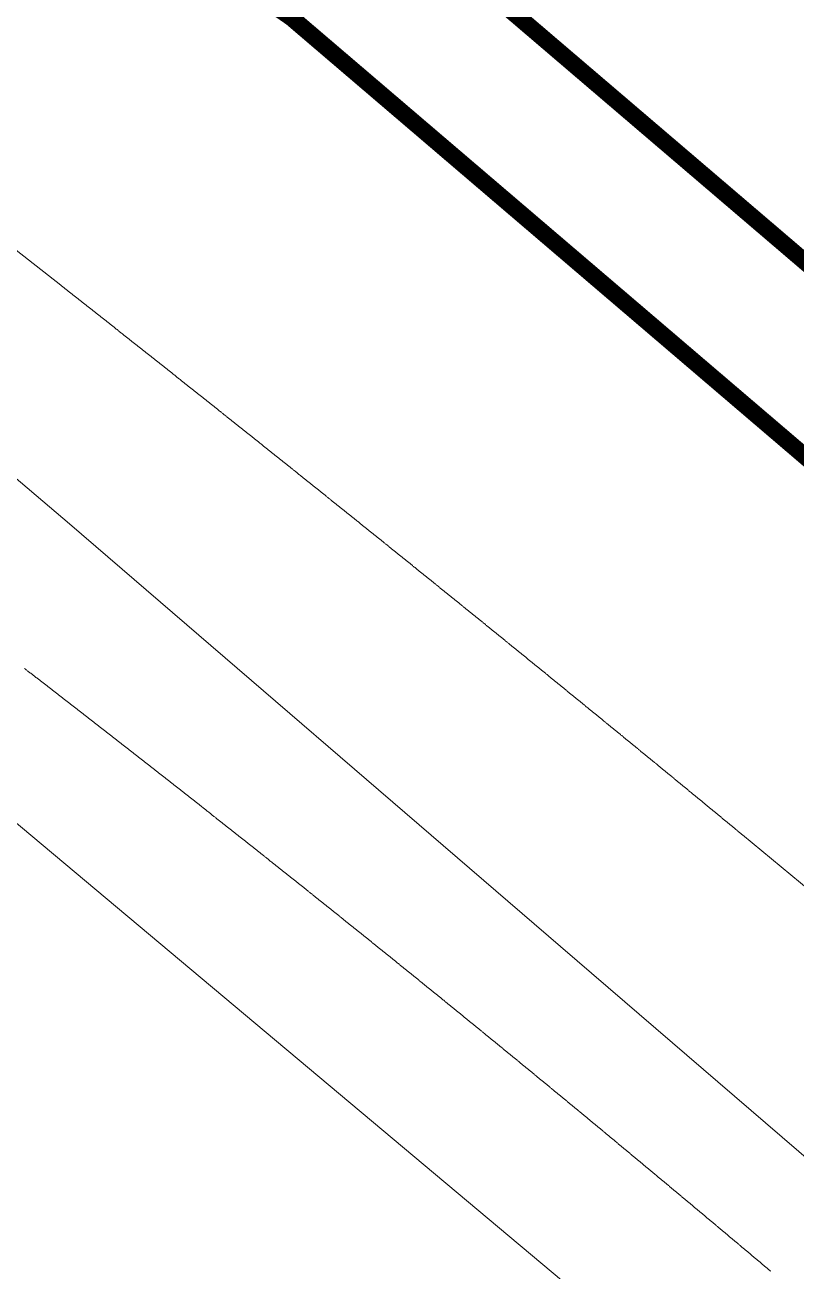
# Model space of a CAD drawing. Extents: x 174934 to 192674, y 648863 to 672607.
# Drawn here: x 180922.1 to 181013.3, y 660320.1 to 660467.4 of the extents above; entities that cross this region are included whole.
import ezdxf

# ---------------------------------------------------------------- set-up
doc = ezdxf.new("R2010")
doc.units = 0
doc.linetypes.add('Under', pattern=[19.5, 7, -1.5, 7, -1.5, 1, -1.5])
doc.layers.add('pbitul', color=14, linetype='Continuous', lineweight=0)
doc.layers.add('pmisunder', color=202, linetype='Under', lineweight=0)

msp = doc.modelspace()

# ---------------------------------------------------------------- linework, layer by layer
at = {"layer": 'pbitul', "flags": 128}
for points in [[(180787.49, 660485.12), (181008.26, 660299.94), (181041.67, 660269.98), (181095.26, 660220.66), (181140.69, 660183.13)], [(180846.03, 660477.94), (180891.55, 660438.88), (180927.39, 660408.44), (180985.45, 660358.47), (181043.5, 660308.5), (181159.04, 660213.99)], [(181016.1, 660364.09), (181006.97, 660371.65), (181006.9, 660371.71), (181006.82, 660371.78), (181006.74, 660371.84), (181006.66, 660371.9), (181006.59, 660371.97), (181006.51, 660372.03), (181006.43, 660372.09), (181006.36, 660372.16), (181006.28, 660372.22), (181006.2, 660372.28), (181006.12, 660372.35), (181006.05, 660372.41), (181005.97, 660372.48), (181005.89, 660372.54), (181005.82, 660372.6), (181005.74, 660372.67), (181005.66, 660372.73), (181005.58, 660372.79), (181005.51, 660372.86), (181005.43, 660372.92), (181005.35, 660372.98), (181005.28, 660373.05), (181005.2, 660373.11), (181005.12, 660373.18), (181005.04, 660373.24), (181004.97, 660373.3), (181004.89, 660373.37), (181004.81, 660373.43), (181004.74, 660373.49), (181004.66, 660373.56), (181004.58, 660373.62), (181004.5, 660373.68), (181004.43, 660373.75), (181004.35, 660373.81), (181004.27, 660373.88), (181004.2, 660373.94), (181004.12, 660374), (181004.04, 660374.07), (181003.96, 660374.13), (181003.89, 660374.19), (181003.81, 660374.26), (181003.73, 660374.32), (181003.66, 660374.38), (181003.58, 660374.45), (181003.5, 660374.51), (181003.42, 660374.57), (181003.35, 660374.64), (181003.27, 660374.7), (181003.19, 660374.77), (181003.11, 660374.83), (181003.04, 660374.89), (181002.96, 660374.96), (181002.88, 660375.02), (181002.81, 660375.08), (181002.73, 660375.15), (181002.65, 660375.21), (181002.57, 660375.27), (181002.5, 660375.34), (181002.42, 660375.4), (181002.34, 660375.46), (181002.27, 660375.53), (181002.19, 660375.59), (181002.11, 660375.66), (181002.03, 660375.72), (181001.96, 660375.78), (181001.88, 660375.85), (181001.8, 660375.91), (181001.73, 660375.97), (181001.65, 660376.04), (181001.57, 660376.1), (181001.49, 660376.16), (181001.42, 660376.23), (181001.34, 660376.29), (181001.26, 660376.35), (181001.18, 660376.42), (181001.11, 660376.48), (181001.03, 660376.54), (181000.95, 660376.61), (181000.88, 660376.67), (181000.8, 660376.74), (181000.72, 660376.8), (181000.64, 660376.86), (181000.57, 660376.93), (181000.49, 660376.99), (181000.41, 660377.05), (181000.34, 660377.12), (181000.26, 660377.18), (181000.18, 660377.24), (181000.1, 660377.31), (181000.03, 660377.37), (180999.95, 660377.43), (180999.87, 660377.5), (180999.79, 660377.56), (180999.72, 660377.62), (180999.64, 660377.69), (180999.56, 660377.75), (180999.49, 660377.82), (180999.41, 660377.88), (180999.33, 660377.94), (180999.25, 660378.01), (180999.18, 660378.07), (180999.1, 660378.13), (180999.02, 660378.2), (180998.94, 660378.26), (180998.87, 660378.32), (180998.79, 660378.39), (180998.71, 660378.45), (180998.64, 660378.51), (180998.56, 660378.58), (180998.48, 660378.64), (180998.4, 660378.7), (180998.33, 660378.77), (180998.25, 660378.83), (180998.17, 660378.89), (180998.09, 660378.96), (180998.02, 660379.02), (180997.94, 660379.08), (180997.86, 660379.15), (180997.79, 660379.21), (180997.71, 660379.28), (180997.63, 660379.34), (180997.55, 660379.4), (180997.48, 660379.47), (180997.4, 660379.53), (180997.32, 660379.59), (180997.24, 660379.66), (180997.17, 660379.72), (180997.09, 660379.78), (180997.01, 660379.85), (180996.94, 660379.91), (180996.86, 660379.97), (180996.78, 660380.04), (180996.7, 660380.1), (180996.63, 660380.16), (180996.55, 660380.23), (180996.47, 660380.29), (180996.39, 660380.35), (180996.32, 660380.42), (180996.24, 660380.48), (180996.16, 660380.54), (180996.08, 660380.61), (180996.01, 660380.67), (180995.93, 660380.73), (180995.85, 660380.8), (180995.78, 660380.86), (180995.7, 660380.92), (180995.62, 660380.99), (180995.54, 660381.05), (180995.47, 660381.11), (180995.39, 660381.18), (180995.31, 660381.24), (180995.23, 660381.3), (180995.16, 660381.37), (180995.08, 660381.43), (180995, 660381.49), (180994.92, 660381.56), (180994.85, 660381.62), (180994.77, 660381.69), (180994.69, 660381.75), (180994.62, 660381.81), (180994.54, 660381.88), (180994.46, 660381.94), (180994.38, 660382), (180994.31, 660382.07), (180994.23, 660382.13), (180994.15, 660382.19), (180994.07, 660382.26), (180994, 660382.32), (180993.92, 660382.38), (180993.84, 660382.45), (180993.76, 660382.51), (180993.69, 660382.57), (180993.61, 660382.64), (180993.53, 660382.7), (180993.46, 660382.76), (180993.38, 660382.83), (180993.3, 660382.89), (180993.22, 660382.95), (180993.15, 660383.02), (180993.07, 660383.08), (180992.99, 660383.14), (180992.91, 660383.21), (180992.84, 660383.27), (180992.76, 660383.33), (180992.68, 660383.4), (180992.6, 660383.46), (180992.53, 660383.52), (180992.45, 660383.59), (180992.37, 660383.65), (180992.29, 660383.71), (180992.22, 660383.78), (180992.14, 660383.84), (180992.06, 660383.9), (180991.98, 660383.97), (180991.91, 660384.03), (180991.83, 660384.09), (180991.75, 660384.16), (180991.68, 660384.22), (180991.6, 660384.28), (180991.52, 660384.35), (180991.44, 660384.41), (180991.37, 660384.47), (180991.29, 660384.54), (180991.21, 660384.6), (180991.13, 660384.66), (180991.06, 660384.73), (180990.98, 660384.79), (180990.9, 660384.85), (180990.82, 660384.92), (180990.75, 660384.98), (180990.67, 660385.04), (180990.59, 660385.11), (180990.51, 660385.17), (180990.44, 660385.23), (180990.36, 660385.3), (180990.28, 660385.36), (180990.2, 660385.42), (180990.13, 660385.49), (180990.05, 660385.55), (180989.97, 660385.61), (180989.89, 660385.68), (180989.82, 660385.74), (180989.74, 660385.8), (180989.66, 660385.87), (180989.59, 660385.93), (180989.51, 660385.99), (180989.43, 660386.05), (180989.35, 660386.12), (180989.28, 660386.18), (180989.2, 660386.24), (180989.12, 660386.31), (180989.04, 660386.37), (180988.97, 660386.43), (180988.89, 660386.5), (180988.81, 660386.56), (180988.73, 660386.62), (180988.66, 660386.69), (180988.58, 660386.75), (180988.5, 660386.81), (180988.42, 660386.88), (180988.35, 660386.94), (180988.27, 660387), (180988.19, 660387.07), (180988.11, 660387.13), (180988.04, 660387.19), (180987.96, 660387.26), (180987.88, 660387.32), (180987.8, 660387.38), (180987.73, 660387.45), (180987.65, 660387.51), (180987.57, 660387.57), (180987.49, 660387.64), (180987.42, 660387.7), (180987.34, 660387.76), (180987.26, 660387.83), (180987.18, 660387.89), (180987.11, 660387.95), (180987.03, 660388.02), (180986.95, 660388.08), (180986.87, 660388.14), (180986.8, 660388.21), (180986.72, 660388.27), (180986.64, 660388.33), (180986.56, 660388.39), (180986.49, 660388.46), (180986.41, 660388.52), (180986.33, 660388.58), (180986.25, 660388.65), (180986.18, 660388.71), (180986.1, 660388.77), (180986.02, 660388.84), (180985.94, 660388.9), (180985.87, 660388.96), (180985.79, 660389.03), (180985.71, 660389.09), (180985.63, 660389.15), (180985.56, 660389.22), (180985.48, 660389.28), (180985.4, 660389.34), (180985.32, 660389.41), (180985.25, 660389.47), (180985.17, 660389.53), (180985.09, 660389.6), (180985.01, 660389.66), (180984.94, 660389.72), (180984.86, 660389.78), (180984.78, 660389.85), (180984.7, 660389.91), (180984.63, 660389.97), (180984.55, 660390.04), (180984.47, 660390.1), (180984.39, 660390.16), (180984.32, 660390.23), (180984.24, 660390.29), (180984.16, 660390.35), (180984.08, 660390.42), (180984.01, 660390.48), (180983.93, 660390.54), (180983.85, 660390.61), (180983.77, 660390.67), (180983.7, 660390.73), (180983.62, 660390.8), (180983.54, 660390.86), (180983.46, 660390.92), (180983.39, 660390.98), (180983.31, 660391.05), (180983.23, 660391.11), (180983.15, 660391.17), (180983.08, 660391.24), (180983, 660391.3), (180982.92, 660391.36), (180982.84, 660391.43), (180982.77, 660391.49), (180982.69, 660391.55), (180982.61, 660391.62), (180982.53, 660391.68), (180982.46, 660391.74), (180982.38, 660391.81), (180982.3, 660391.87), (180982.22, 660391.93), (180982.14, 660391.99), (180982.07, 660392.06), (180981.99, 660392.12), (180981.91, 660392.18), (180981.83, 660392.25), (180981.76, 660392.31), (180981.68, 660392.37), (180981.6, 660392.44), (180981.52, 660392.5), (180981.45, 660392.56), (180981.37, 660392.63), (180981.29, 660392.69), (180981.21, 660392.75), (180981.14, 660392.82), (180981.06, 660392.88), (180980.98, 660392.94), (180980.9, 660393), (180980.83, 660393.07), (180980.75, 660393.13), (180980.67, 660393.19), (180980.59, 660393.26), (180980.52, 660393.32), (180980.44, 660393.38), (180980.36, 660393.45), (180980.28, 660393.51), (180980.21, 660393.57), (180980.13, 660393.64), (180980.05, 660393.7), (180979.97, 660393.76), (180979.89, 660393.82), (180979.82, 660393.89), (180979.74, 660393.95), (180979.66, 660394.01), (180979.58, 660394.08), (180979.51, 660394.14), (180979.43, 660394.2), (180979.35, 660394.27), (180979.27, 660394.33), (180979.2, 660394.39), (180979.12, 660394.45), (180979.04, 660394.52), (180978.96, 660394.58), (180978.89, 660394.64), (180978.81, 660394.71), (180978.73, 660394.77), (180978.65, 660394.83), (180978.58, 660394.9), (180978.5, 660394.96), (180978.42, 660395.02), (180978.34, 660395.09), (180978.26, 660395.15), (180978.19, 660395.21), (180978.11, 660395.27), (180978.03, 660395.34), (180977.95, 660395.4), (180977.88, 660395.46), (180977.8, 660395.53), (180977.72, 660395.59), (180977.64, 660395.65), (180977.57, 660395.72), (180977.49, 660395.78), (180977.41, 660395.84), (180977.33, 660395.9), (180977.26, 660395.97), (180977.18, 660396.03), (180977.1, 660396.09), (180977.02, 660396.16), (180976.94, 660396.22), (180976.87, 660396.28), (180976.79, 660396.35), (180976.71, 660396.41), (180976.63, 660396.47), (180976.56, 660396.53), (180976.48, 660396.6), (180976.4, 660396.66), (180976.32, 660396.72), (180976.25, 660396.79), (180976.17, 660396.85), (180976.09, 660396.91), (180976.01, 660396.98), (180975.93, 660397.04), (180975.86, 660397.1), (180975.78, 660397.16), (180975.7, 660397.23), (180975.62, 660397.29), (180975.55, 660397.35), (180975.47, 660397.42), (180975.39, 660397.48), (180975.31, 660397.54), (180975.24, 660397.6), (180975.16, 660397.67), (180975.08, 660397.73), (180975, 660397.79), (180974.92, 660397.86), (180974.85, 660397.92), (180974.77, 660397.98), (180974.69, 660398.05), (180974.61, 660398.11), (180974.54, 660398.17), (180974.46, 660398.23), (180974.38, 660398.3), (180974.3, 660398.36), (180974.23, 660398.42), (180974.15, 660398.49), (180974.07, 660398.55), (180973.99, 660398.61), (180973.91, 660398.67), (180973.84, 660398.74), (180973.76, 660398.8), (180973.68, 660398.86), (180973.6, 660398.93), (180973.53, 660398.99), (180973.45, 660399.05), (180973.37, 660399.12), (180973.29, 660399.18), (180973.21, 660399.24), (180973.14, 660399.3), (180973.06, 660399.37), (180972.98, 660399.43), (180972.9, 660399.49), (180972.83, 660399.56), (180972.75, 660399.62), (180972.67, 660399.68), (180972.59, 660399.74), (180972.52, 660399.81), (180972.44, 660399.87), (180972.36, 660399.93), (180972.28, 660400), (180972.2, 660400.06), (180972.13, 660400.12), (180972.05, 660400.18), (180971.97, 660400.25), (180971.89, 660400.31), (180971.82, 660400.37), (180971.74, 660400.44), (180971.66, 660400.5), (180971.58, 660400.56), (180971.5, 660400.62), (180971.43, 660400.69), (180971.35, 660400.75), (180971.27, 660400.81), (180971.19, 660400.88), (180971.12, 660400.94), (180971.04, 660401), (180970.96, 660401.06), (180970.88, 660401.13), (180970.8, 660401.19), (180970.73, 660401.25), (180970.65, 660401.32), (180970.57, 660401.38), (180970.49, 660401.44), (180970.42, 660401.5), (180970.34, 660401.57), (180970.26, 660401.63), (180970.18, 660401.69), (180970.1, 660401.76), (180970.03, 660401.82), (180969.95, 660401.88), (180969.87, 660401.94), (180969.79, 660402.01), (180969.72, 660402.07), (180969.64, 660402.13), (180969.56, 660402.2), (180969.48, 660402.26), (180969.4, 660402.32), (180969.33, 660402.38), (180969.25, 660402.45), (180969.17, 660402.51), (180969.09, 660402.57), (180969.02, 660402.64), (180968.94, 660402.7), (180968.86, 660402.76), (180968.78, 660402.82), (180968.7, 660402.89), (180968.63, 660402.95), (180968.55, 660403.01), (180968.47, 660403.08), (180968.39, 660403.14), (180968.32, 660403.2), (180968.24, 660403.26), (180968.16, 660403.33), (180968.08, 660403.39), (180968, 660403.45), (180967.93, 660403.52), (180967.85, 660403.58), (180967.77, 660403.64), (180967.69, 660403.7), (180967.61, 660403.77), (180967.54, 660403.83), (180967.46, 660403.89), (180967.38, 660403.95), (180967.3, 660404.02), (180967.23, 660404.08), (180967.15, 660404.14), (180967.07, 660404.21), (180966.99, 660404.27), (180966.91, 660404.33), (180966.84, 660404.39), (180966.76, 660404.46), (180966.68, 660404.52), (180966.6, 660404.58), (180966.52, 660404.65), (180966.45, 660404.71), (180966.37, 660404.77), (180966.29, 660404.83), (180966.21, 660404.9), (180966.14, 660404.96), (180966.06, 660405.02), (180965.98, 660405.08), (180965.9, 660405.15), (180965.82, 660405.21), (180965.75, 660405.27), (180965.67, 660405.34), (180965.59, 660405.4), (180965.51, 660405.46), (180965.43, 660405.52), (180965.36, 660405.59), (180965.28, 660405.65), (180965.2, 660405.71), (180965.12, 660405.77), (180965.05, 660405.84), (180964.97, 660405.9), (180964.89, 660405.96), (180964.81, 660406.03), (180964.73, 660406.09), (180964.66, 660406.15), (180964.58, 660406.21), (180964.5, 660406.28), (180964.42, 660406.34), (180964.34, 660406.4), (180964.27, 660406.46), (180964.19, 660406.53), (180964.11, 660406.59), (180964.03, 660406.65), (180963.96, 660406.72), (180963.88, 660406.78), (180963.8, 660406.84), (180963.72, 660406.9), (180963.64, 660406.97), (180963.57, 660407.03), (180963.49, 660407.09), (180963.41, 660407.15), (180963.33, 660407.22), (180963.25, 660407.28), (180963.18, 660407.34), (180963.1, 660407.41), (180963.02, 660407.47), (180962.94, 660407.53), (180962.86, 660407.59), (180962.79, 660407.66), (180962.71, 660407.72), (180962.63, 660407.78), (180962.55, 660407.84), (180962.47, 660407.91), (180962.4, 660407.97), (180962.32, 660408.03), (180962.24, 660408.09), (180962.16, 660408.16), (180962.09, 660408.22), (180962.01, 660408.28), (180961.93, 660408.35), (180961.85, 660408.41), (180961.77, 660408.47), (180961.7, 660408.53), (180961.62, 660408.6), (180961.54, 660408.66), (180961.46, 660408.72), (180961.38, 660408.78), (180961.31, 660408.85), (180961.23, 660408.91), (180961.15, 660408.97), (180961.07, 660409.03), (180960.99, 660409.1), (180960.92, 660409.16), (180960.84, 660409.22), (180960.76, 660409.28), (180960.68, 660409.35), (180960.6, 660409.41), (180960.53, 660409.47), (180960.45, 660409.54), (180960.37, 660409.6), (180960.29, 660409.66), (180960.21, 660409.72), (180960.14, 660409.79), (180960.06, 660409.85), (180959.98, 660409.91), (180959.9, 660409.97), (180959.82, 660410.04), (180959.75, 660410.1), (180959.67, 660410.16), (180959.59, 660410.22), (180959.51, 660410.29), (180959.43, 660410.35), (180959.36, 660410.41), (180959.28, 660410.47), (180959.2, 660410.54), (180959.12, 660410.6), (180959.04, 660410.66), (180958.97, 660410.73), (180958.89, 660410.79), (180958.81, 660410.85), (180958.73, 660410.91), (180958.65, 660410.98), (180958.58, 660411.04), (180958.5, 660411.1), (180958.42, 660411.16), (180958.34, 660411.23), (180958.26, 660411.29), (180958.19, 660411.35), (180958.11, 660411.41), (180958.03, 660411.48), (180957.95, 660411.54), (180957.87, 660411.6), (180957.8, 660411.66), (180957.72, 660411.73), (180957.64, 660411.79), (180957.56, 660411.85), (180957.48, 660411.91), (180957.41, 660411.98), (180957.33, 660412.04), (180957.25, 660412.1), (180957.17, 660412.16), (180957.09, 660412.23), (180957.02, 660412.29), (180956.94, 660412.35), (180956.86, 660412.41), (180956.78, 660412.48), (180956.7, 660412.54), (180956.63, 660412.6), (180956.55, 660412.66), (180956.47, 660412.73), (180956.39, 660412.79), (180956.31, 660412.85), (180956.24, 660412.91), (180956.16, 660412.98), (180956.08, 660413.04), (180956, 660413.1), (180955.92, 660413.17), (180955.85, 660413.23), (180955.77, 660413.29), (180955.69, 660413.35), (180955.61, 660413.42), (180955.53, 660413.48), (180955.46, 660413.54), (180955.38, 660413.6), (180955.3, 660413.67), (180955.22, 660413.73), (180955.14, 660413.79), (180955.07, 660413.85), (180954.99, 660413.92), (180954.91, 660413.98), (180954.83, 660414.04), (180954.75, 660414.1), (180954.68, 660414.17), (180954.6, 660414.23), (180954.52, 660414.29), (180954.44, 660414.35), (180954.36, 660414.42), (180954.29, 660414.48), (180954.21, 660414.54), (180954.13, 660414.6), (180954.05, 660414.67), (180953.97, 660414.73), (180953.89, 660414.79), (180953.82, 660414.85), (180953.74, 660414.92), (180953.66, 660414.98), (180953.58, 660415.04), (180953.5, 660415.1), (180953.43, 660415.17), (180953.35, 660415.23), (180953.27, 660415.29), (180953.19, 660415.35), (180953.11, 660415.41), (180953.04, 660415.48), (180952.96, 660415.54), (180952.88, 660415.6), (180952.8, 660415.66), (180952.72, 660415.73), (180952.65, 660415.79), (180952.57, 660415.85), (180952.49, 660415.91), (180952.41, 660415.98), (180952.33, 660416.04), (180952.26, 660416.1), (180952.18, 660416.16), (180952.1, 660416.23), (180952.02, 660416.29), (180951.94, 660416.35), (180951.86, 660416.41), (180951.79, 660416.48), (180951.71, 660416.54), (180951.63, 660416.6), (180951.55, 660416.66), (180951.47, 660416.73), (180951.4, 660416.79), (180951.32, 660416.85), (180951.24, 660416.91), (180951.16, 660416.98), (180951.08, 660417.04), (180951.01, 660417.1), (180950.93, 660417.16), (180950.85, 660417.23), (180950.77, 660417.29), (180950.69, 660417.35), (180950.61, 660417.41), (180950.54, 660417.48), (180950.46, 660417.54), (180950.38, 660417.6), (180950.3, 660417.66), (180950.22, 660417.73), (180950.15, 660417.79), (180950.07, 660417.85), (180949.99, 660417.91), (180949.91, 660417.97), (180949.83, 660418.04), (180949.76, 660418.1), (180949.68, 660418.16), (180949.6, 660418.22), (180949.52, 660418.29), (180949.44, 660418.35), (180949.36, 660418.41), (180949.29, 660418.47), (180949.21, 660418.54), (180949.13, 660418.6), (180949.05, 660418.66), (180948.97, 660418.72), (180948.9, 660418.79), (180948.82, 660418.85), (180948.74, 660418.91), (180948.66, 660418.97), (180948.58, 660419.04), (180948.5, 660419.1), (180948.43, 660419.16), (180948.35, 660419.22), (180948.27, 660419.28), (180948.19, 660419.35), (180948.11, 660419.41), (180948.04, 660419.47), (180947.96, 660419.53), (180947.88, 660419.6), (180947.8, 660419.66), (180947.72, 660419.72), (180947.64, 660419.78), (180947.57, 660419.85), (180947.49, 660419.91), (180947.41, 660419.97), (180947.33, 660420.03), (180947.25, 660420.1), (180947.18, 660420.16), (180947.1, 660420.22), (180947.02, 660420.28), (180946.94, 660420.34), (180946.86, 660420.41), (180946.78, 660420.47), (180946.71, 660420.53), (180946.63, 660420.59), (180946.55, 660420.66), (180946.47, 660420.72), (180946.39, 660420.78), (180946.32, 660420.84), (180946.24, 660420.91), (180946.16, 660420.97), (180946.08, 660421.03), (180946, 660421.09), (180945.92, 660421.15), (180945.85, 660421.22), (180945.77, 660421.28), (180945.69, 660421.34), (180945.61, 660421.4), (180945.53, 660421.47), (180945.45, 660421.53), (180945.38, 660421.59), (180945.3, 660421.65), (180945.22, 660421.72), (180945.14, 660421.78), (180945.06, 660421.84), (180944.99, 660421.9), (180944.91, 660421.96), (180944.83, 660422.03), (180944.75, 660422.09), (180944.67, 660422.15), (180944.59, 660422.21), (180944.52, 660422.28), (180944.44, 660422.34), (180944.36, 660422.4), (180944.28, 660422.46), (180944.2, 660422.52), (180944.12, 660422.59), (180944.05, 660422.65), (180943.97, 660422.71), (180943.89, 660422.77), (180943.81, 660422.84), (180943.73, 660422.9), (180943.66, 660422.96), (180943.58, 660423.02), (180943.5, 660423.09), (180943.42, 660423.15), (180943.34, 660423.21), (180943.26, 660423.27), (180943.19, 660423.33), (180943.11, 660423.4), (180943.03, 660423.46), (180942.95, 660423.52), (180942.87, 660423.58), (180942.79, 660423.65), (180942.72, 660423.71), (180942.64, 660423.77), (180942.56, 660423.83), (180942.48, 660423.89), (180942.4, 660423.96), (180942.32, 660424.02), (180942.25, 660424.08), (180942.17, 660424.14), (180942.09, 660424.21), (180942.01, 660424.27), (180941.93, 660424.33), (180941.85, 660424.39), (180941.78, 660424.45), (180941.7, 660424.52), (180941.62, 660424.58), (180941.54, 660424.64), (180941.46, 660424.7), (180941.39, 660424.77), (180941.31, 660424.83), (180941.23, 660424.89), (180941.15, 660424.95), (180941.07, 660425.01), (180940.99, 660425.08), (180940.92, 660425.14), (180940.84, 660425.2), (180940.76, 660425.26), (180940.68, 660425.33), (180940.6, 660425.39), (180940.52, 660425.45), (180940.45, 660425.51), (180940.37, 660425.57), (180940.29, 660425.64), (180940.21, 660425.7), (180940.13, 660425.76), (180940.05, 660425.82), (180939.98, 660425.88), (180939.9, 660425.95), (180939.82, 660426.01), (180939.74, 660426.07), (180939.66, 660426.13), (180939.58, 660426.2), (180939.51, 660426.26), (180939.43, 660426.32), (180939.35, 660426.38), (180939.27, 660426.44), (180939.19, 660426.51), (180939.11, 660426.57), (180939.04, 660426.63), (180938.96, 660426.69), (180938.88, 660426.76), (180938.8, 660426.82), (180938.72, 660426.88), (180938.64, 660426.94), (180938.57, 660427), (180938.49, 660427.07), (180938.41, 660427.13), (180938.33, 660427.19), (180938.25, 660427.25), (180938.17, 660427.31), (180938.1, 660427.38), (180938.02, 660427.44), (180937.94, 660427.5), (180937.86, 660427.56), (180937.78, 660427.63), (180937.7, 660427.69), (180937.63, 660427.75), (180937.55, 660427.81), (180937.47, 660427.87), (180937.39, 660427.94), (180937.31, 660428), (180937.23, 660428.06), (180937.16, 660428.12), (180937.08, 660428.18), (180937, 660428.25), (180936.92, 660428.31), (180936.84, 660428.37), (180936.76, 660428.43), (180936.68, 660428.49), (180936.61, 660428.56), (180936.53, 660428.62), (180936.45, 660428.68), (180936.37, 660428.74), (180936.29, 660428.81), (180936.21, 660428.87), (180936.14, 660428.93), (180936.06, 660428.99), (180935.98, 660429.05), (180935.9, 660429.12), (180935.82, 660429.18), (180935.74, 660429.24), (180935.67, 660429.3), (180935.59, 660429.36), (180935.51, 660429.43), (180935.43, 660429.49), (180935.35, 660429.55), (180935.27, 660429.61), (180935.2, 660429.67), (180935.12, 660429.74), (180935.04, 660429.8), (180934.96, 660429.86), (180934.88, 660429.92), (180934.8, 660429.98), (180934.73, 660430.05), (180934.65, 660430.11), (180934.57, 660430.17), (180934.49, 660430.23), (180934.41, 660430.3), (180934.33, 660430.36), (180934.25, 660430.42), (180934.18, 660430.48), (180934.1, 660430.54), (180934.02, 660430.61), (180933.94, 660430.67), (180933.86, 660430.73), (180933.78, 660430.79), (180933.71, 660430.85), (180933.63, 660430.92), (180933.55, 660430.98), (180933.47, 660431.04), (180933.39, 660431.1), (180933.31, 660431.16), (180933.23, 660431.23), (180933.16, 660431.29), (180933.08, 660431.35), (180933, 660431.41), (180932.92, 660431.47), (180932.84, 660431.54), (180932.76, 660431.6), (180932.69, 660431.66), (180932.61, 660431.72), (180932.53, 660431.78), (180932.45, 660431.85), (180932.37, 660431.91), (180932.29, 660431.97), (180932.22, 660432.03), (180932.14, 660432.09), (180932.06, 660432.16), (180931.98, 660432.22), (180931.9, 660432.28), (180931.82, 660432.34), (180931.74, 660432.4), (180931.67, 660432.47), (180931.59, 660432.53), (180931.51, 660432.59), (180931.43, 660432.65), (180931.35, 660432.71), (180931.27, 660432.78), (180931.2, 660432.84), (180931.12, 660432.9), (180931.04, 660432.96), (180930.96, 660433.02), (180930.88, 660433.09), (180930.8, 660433.15), (180930.72, 660433.21), (180930.65, 660433.27), (180930.57, 660433.33), (180930.49, 660433.4), (180930.41, 660433.46), (180930.33, 660433.52), (180930.25, 660433.58), (180930.17, 660433.64), (180930.1, 660433.71), (180930.02, 660433.77), (180929.94, 660433.83), (180929.86, 660433.89), (180929.78, 660433.95), (180929.7, 660434.02), (180929.63, 660434.08), (180929.55, 660434.14), (180929.47, 660434.2), (180929.39, 660434.26), (180929.31, 660434.32), (180929.23, 660434.39), (180929.15, 660434.45), (180929.08, 660434.51), (180929, 660434.57), (180928.92, 660434.63), (180928.84, 660434.7), (180928.76, 660434.76), (180928.68, 660434.82), (180928.6, 660434.88), (180928.53, 660434.94), (180928.45, 660435.01), (180928.37, 660435.07), (180928.29, 660435.13), (180928.21, 660435.19), (180928.13, 660435.25), (180928.05, 660435.32), (180927.98, 660435.38), (180927.9, 660435.44), (180927.82, 660435.5), (180927.74, 660435.56), (180927.66, 660435.63), (180927.58, 660435.69), (180927.51, 660435.75), (180927.43, 660435.81), (180927.35, 660435.87), (180927.27, 660435.93), (180927.19, 660436), (180927.11, 660436.06), (180927.03, 660436.12), (180926.96, 660436.18), (180926.88, 660436.24), (180926.8, 660436.31), (180926.72, 660436.37), (180926.64, 660436.43), (180926.56, 660436.49), (180926.48, 660436.55), (180926.41, 660436.62), (180926.37, 660436.65), (180915.77, 660444.96)], [(181010.31, 660320.04), (181010.23, 660320.1), (181010.15, 660320.17), (181010.08, 660320.23), (181010, 660320.3), (181009.93, 660320.36), (181009.85, 660320.43), (181009.77, 660320.49), (181009.7, 660320.56), (181009.62, 660320.62), (181009.54, 660320.68), (181009.47, 660320.75), (181009.39, 660320.81), (181009.31, 660320.88), (181009.24, 660320.94), (181009.16, 660321.01), (181009.08, 660321.07), (181009.01, 660321.14), (181008.93, 660321.2), (181008.85, 660321.26), (181008.78, 660321.33), (181008.7, 660321.39), (181008.62, 660321.46), (181008.55, 660321.52), (181008.47, 660321.59), (181008.4, 660321.65), (181008.32, 660321.71), (181008.24, 660321.78), (181008.17, 660321.84), (181008.09, 660321.91), (181008.01, 660321.97), (181007.94, 660322.04), (181007.86, 660322.1), (181007.78, 660322.17), (181007.71, 660322.23), (181007.63, 660322.29), (181007.55, 660322.36), (181007.48, 660322.42), (181007.4, 660322.49), (181007.32, 660322.55), (181007.25, 660322.62), (181007.17, 660322.68), (181007.09, 660322.74), (181007.02, 660322.81), (181006.94, 660322.87), (181006.86, 660322.94), (181006.79, 660323), (181006.71, 660323.07), (181006.63, 660323.13), (181006.56, 660323.19), (181006.48, 660323.26), (181006.4, 660323.32), (181006.33, 660323.39), (181006.25, 660323.45), (181006.18, 660323.52), (181006.1, 660323.58), (181006.02, 660323.64), (181005.95, 660323.71), (181005.87, 660323.77), (181005.79, 660323.84), (181005.72, 660323.9), (181005.64, 660323.97), (181005.56, 660324.03), (181005.49, 660324.09), (181005.41, 660324.16), (181005.33, 660324.22), (181005.26, 660324.29), (181005.18, 660324.35), (181005.1, 660324.42), (181005.03, 660324.48), (181004.95, 660324.54), (181004.87, 660324.61), (181004.8, 660324.67), (181004.72, 660324.74), (181004.64, 660324.8), (181004.57, 660324.87), (181004.49, 660324.93), (181004.41, 660324.99), (181004.34, 660325.06), (181004.26, 660325.12), (181004.18, 660325.19), (181004.11, 660325.25), (181004.03, 660325.32), (181003.95, 660325.38), (181003.88, 660325.44), (181003.8, 660325.51), (181003.72, 660325.57), (181003.65, 660325.64), (181003.57, 660325.7), (181003.49, 660325.77), (181003.42, 660325.83), (181003.34, 660325.89), (181003.26, 660325.96), (181003.19, 660326.02), (181003.11, 660326.09), (181003.03, 660326.15), (181002.96, 660326.21), (181002.88, 660326.28), (181002.8, 660326.34), (181002.73, 660326.41), (181002.65, 660326.47), (181002.57, 660326.54), (181002.5, 660326.6), (181002.42, 660326.66), (181002.34, 660326.73), (181002.27, 660326.79), (181002.19, 660326.86), (181002.11, 660326.92), (181002.04, 660326.99), (181001.96, 660327.05), (181001.88, 660327.11), (181001.81, 660327.18), (181001.73, 660327.24), (181001.65, 660327.31), (181001.58, 660327.37), (181001.5, 660327.43), (181001.42, 660327.5), (181001.35, 660327.56), (181001.27, 660327.63), (181001.19, 660327.69), (181001.12, 660327.76), (181001.04, 660327.82), (181000.96, 660327.88), (181000.89, 660327.95), (181000.81, 660328.01), (181000.73, 660328.08), (181000.66, 660328.14), (181000.58, 660328.2), (181000.5, 660328.27), (181000.43, 660328.33), (181000.35, 660328.4), (181000.27, 660328.46), (181000.2, 660328.52), (181000.12, 660328.59), (181000.04, 660328.65), (180999.97, 660328.72), (180999.89, 660328.78), (180999.81, 660328.85), (180999.74, 660328.91), (180999.66, 660328.97), (180999.58, 660329.04), (180999.51, 660329.1), (180999.43, 660329.17), (180999.35, 660329.23), (180999.27, 660329.29), (180999.2, 660329.36), (180999.12, 660329.42), (180999.04, 660329.49), (180998.97, 660329.55), (180998.89, 660329.61), (180998.81, 660329.68), (180998.74, 660329.74), (180998.66, 660329.81), (180998.58, 660329.87), (180998.51, 660329.94), (180998.43, 660330), (180998.35, 660330.06), (180998.28, 660330.13), (180998.2, 660330.19), (180998.12, 660330.26), (180998.05, 660330.32), (180997.97, 660330.38), (180997.89, 660330.45), (180997.82, 660330.51), (180997.74, 660330.58), (180997.66, 660330.64), (180997.59, 660330.7), (180997.51, 660330.77), (180997.43, 660330.83), (180997.36, 660330.9), (180997.28, 660330.96), (180997.2, 660331.02), (180997.13, 660331.09), (180997.05, 660331.15), (180996.97, 660331.22), (180996.89, 660331.28), (180996.82, 660331.34), (180996.74, 660331.41), (180996.66, 660331.47), (180996.59, 660331.54), (180996.51, 660331.6), (180996.43, 660331.66), (180996.36, 660331.73), (180996.28, 660331.79), (180996.2, 660331.86), (180996.13, 660331.92), (180996.05, 660331.98), (180995.97, 660332.05), (180995.9, 660332.11), (180995.82, 660332.18), (180995.74, 660332.24), (180995.67, 660332.3), (180995.59, 660332.37), (180995.51, 660332.43), (180995.43, 660332.5), (180995.36, 660332.56), (180995.28, 660332.62), (180995.2, 660332.69), (180995.13, 660332.75), (180995.05, 660332.82), (180994.97, 660332.88), (180994.9, 660332.94), (180994.82, 660333.01), (180994.74, 660333.07), (180994.67, 660333.14), (180994.59, 660333.2), (180994.51, 660333.26), (180994.44, 660333.33), (180994.36, 660333.39), (180994.28, 660333.46), (180994.21, 660333.52), (180994.13, 660333.58), (180994.05, 660333.65), (180993.97, 660333.71), (180993.9, 660333.78), (180993.82, 660333.84), (180993.74, 660333.9), (180993.67, 660333.97), (180993.59, 660334.03), (180993.51, 660334.1), (180993.44, 660334.16), (180993.36, 660334.22), (180993.28, 660334.29), (180993.21, 660334.35), (180993.13, 660334.42), (180993.05, 660334.48), (180992.97, 660334.54), (180992.9, 660334.61), (180992.82, 660334.67), (180992.74, 660334.73), (180992.67, 660334.8), (180992.59, 660334.86), (180992.51, 660334.93), (180992.44, 660334.99), (180992.36, 660335.05), (180992.28, 660335.12), (180992.21, 660335.18), (180992.13, 660335.25), (180992.05, 660335.31), (180991.97, 660335.37), (180991.9, 660335.44), (180991.82, 660335.5), (180991.74, 660335.57), (180991.67, 660335.63), (180991.59, 660335.69), (180991.51, 660335.76), (180991.44, 660335.82), (180991.36, 660335.88), (180991.28, 660335.95), (180991.21, 660336.01), (180991.13, 660336.08), (180991.05, 660336.14), (180990.97, 660336.2), (180990.9, 660336.27), (180990.82, 660336.33), (180990.74, 660336.4), (180990.67, 660336.46), (180990.59, 660336.52), (180990.51, 660336.59), (180990.44, 660336.65), (180990.36, 660336.71), (180990.28, 660336.78), (180990.2, 660336.84), (180990.13, 660336.91), (180990.05, 660336.97), (180989.97, 660337.03), (180989.9, 660337.1), (180989.82, 660337.16), (180989.74, 660337.23), (180989.67, 660337.29), (180989.59, 660337.35), (180989.51, 660337.42), (180989.44, 660337.48), (180989.36, 660337.54), (180989.28, 660337.61), (180989.2, 660337.67), (180989.13, 660337.74), (180989.05, 660337.8), (180988.97, 660337.86), (180988.9, 660337.93), (180988.82, 660337.99), (180988.74, 660338.05), (180988.67, 660338.12), (180988.59, 660338.18), (180988.51, 660338.25), (180988.43, 660338.31), (180988.36, 660338.37), (180988.28, 660338.44), (180988.2, 660338.5), (180988.13, 660338.57), (180988.05, 660338.63), (180987.97, 660338.69), (180987.89, 660338.76), (180987.82, 660338.82), (180987.74, 660338.88), (180987.66, 660338.95), (180987.64, 660338.97), (180987.56, 660339.03), (180987.49, 660339.09), (180987.41, 660339.16), (180987.33, 660339.22), (180987.26, 660339.29), (180987.18, 660339.35), (180987.1, 660339.41), (180987.02, 660339.48), (180986.95, 660339.54), (180986.87, 660339.6), (180986.79, 660339.67), (180986.72, 660339.73), (180986.64, 660339.79), (180986.56, 660339.86), (180986.48, 660339.92), (180986.41, 660339.99), (180986.33, 660340.05), (180986.25, 660340.11), (180986.18, 660340.18), (180986.1, 660340.24), (180986.02, 660340.3), (180985.94, 660340.37), (180985.87, 660340.43), (180985.79, 660340.49), (180985.71, 660340.56), (180985.64, 660340.62), (180985.56, 660340.69), (180985.48, 660340.75), (180985.4, 660340.81), (180985.33, 660340.88), (180985.25, 660340.94), (180985.17, 660341), (180985.1, 660341.07), (180985.02, 660341.13), (180984.94, 660341.19), (180984.86, 660341.26), (180984.79, 660341.32), (180984.71, 660341.39), (180984.63, 660341.45), (180984.56, 660341.51), (180984.48, 660341.58), (180984.4, 660341.64), (180984.32, 660341.7), (180984.25, 660341.77), (180984.17, 660341.83), (180984.09, 660341.89), (180984.01, 660341.96), (180983.94, 660342.02), (180983.86, 660342.08), (180983.78, 660342.15), (180983.71, 660342.21), (180983.63, 660342.27), (180983.55, 660342.34), (180983.47, 660342.4), (180983.4, 660342.47), (180983.32, 660342.53), (180983.24, 660342.59), (180983.17, 660342.66), (180983.09, 660342.72), (180983.01, 660342.78), (180982.93, 660342.85), (180982.86, 660342.91), (180982.78, 660342.97), (180982.7, 660343.04), (180982.62, 660343.1), (180982.55, 660343.16), (180982.47, 660343.23), (180982.39, 660343.29), (180982.32, 660343.35), (180982.24, 660343.42), (180982.16, 660343.48), (180982.08, 660343.55), (180982.01, 660343.61), (180981.93, 660343.67), (180981.85, 660343.74), (180981.77, 660343.8), (180981.7, 660343.86), (180981.62, 660343.93), (180981.54, 660343.99), (180981.47, 660344.05), (180981.39, 660344.12), (180981.31, 660344.18), (180981.23, 660344.24), (180981.16, 660344.31), (180981.08, 660344.37), (180981, 660344.43), (180980.92, 660344.5), (180980.85, 660344.56), (180980.77, 660344.62), (180980.69, 660344.69), (180980.62, 660344.75), (180980.54, 660344.81), (180980.46, 660344.88), (180980.38, 660344.94), (180980.31, 660345), (180980.23, 660345.07), (180980.15, 660345.13), (180980.07, 660345.19), (180980, 660345.26), (180979.92, 660345.32), (180979.84, 660345.38), (180979.76, 660345.45), (180979.69, 660345.51), (180979.61, 660345.57), (180979.53, 660345.64), (180979.46, 660345.7), (180979.38, 660345.76), (180979.3, 660345.83), (180979.22, 660345.89), (180979.15, 660345.96), (180979.07, 660346.02), (180978.99, 660346.08), (180978.91, 660346.15), (180978.84, 660346.21), (180978.76, 660346.27), (180978.68, 660346.34), (180978.6, 660346.4), (180978.53, 660346.46), (180978.45, 660346.53), (180978.37, 660346.59), (180978.29, 660346.65), (180978.22, 660346.72), (180978.14, 660346.78), (180978.06, 660346.84), (180977.99, 660346.91), (180977.91, 660346.97), (180977.83, 660347.03), (180977.75, 660347.1), (180977.68, 660347.16), (180977.6, 660347.22), (180977.52, 660347.28), (180977.44, 660347.35), (180977.37, 660347.41), (180977.29, 660347.47), (180977.21, 660347.54), (180977.13, 660347.6), (180977.06, 660347.66), (180976.98, 660347.73), (180976.9, 660347.79), (180976.82, 660347.85), (180976.75, 660347.92), (180976.67, 660347.98), (180976.59, 660348.04), (180976.51, 660348.11), (180976.44, 660348.17), (180976.36, 660348.23), (180976.28, 660348.3), (180976.2, 660348.36), (180976.13, 660348.42), (180976.05, 660348.49), (180975.97, 660348.55), (180975.89, 660348.61), (180975.82, 660348.68), (180975.74, 660348.74), (180975.66, 660348.8), (180975.58, 660348.87), (180975.51, 660348.93), (180975.43, 660348.99), (180975.35, 660349.06), (180975.27, 660349.12), (180975.2, 660349.18), (180975.12, 660349.25), (180975.04, 660349.31), (180974.96, 660349.37), (180974.89, 660349.44), (180974.81, 660349.5), (180974.73, 660349.56), (180974.65, 660349.62), (180974.58, 660349.69), (180974.5, 660349.75), (180974.42, 660349.81), (180974.34, 660349.88), (180974.27, 660349.94), (180974.19, 660350), (180974.11, 660350.07), (180974.03, 660350.13), (180973.96, 660350.19), (180973.88, 660350.26), (180973.8, 660350.32), (180973.72, 660350.38), (180973.65, 660350.45), (180973.57, 660350.51), (180973.49, 660350.57), (180973.41, 660350.64), (180973.34, 660350.7), (180973.26, 660350.76), (180973.18, 660350.82), (180973.1, 660350.89), (180973.03, 660350.95), (180972.95, 660351.01), (180972.87, 660351.08), (180972.79, 660351.14), (180972.72, 660351.2), (180972.64, 660351.27), (180972.56, 660351.33), (180972.48, 660351.39), (180972.41, 660351.46), (180972.33, 660351.52), (180972.25, 660351.58), (180972.17, 660351.64), (180972.09, 660351.71), (180972.02, 660351.77), (180971.94, 660351.83), (180971.86, 660351.9), (180971.78, 660351.96), (180971.71, 660352.02), (180971.63, 660352.09), (180971.55, 660352.15), (180971.47, 660352.21), (180971.4, 660352.28), (180971.32, 660352.34), (180971.24, 660352.4), (180971.16, 660352.46), (180971.09, 660352.53), (180971.01, 660352.59), (180970.93, 660352.65), (180970.85, 660352.72), (180970.78, 660352.78), (180970.7, 660352.84), (180970.62, 660352.91), (180970.54, 660352.97), (180970.46, 660353.03), (180970.39, 660353.09), (180970.31, 660353.16), (180970.23, 660353.22), (180970.15, 660353.28), (180970.08, 660353.35), (180970, 660353.41), (180969.92, 660353.47), (180969.84, 660353.54), (180969.77, 660353.6), (180969.69, 660353.66), (180969.61, 660353.72), (180969.53, 660353.79), (180969.46, 660353.85), (180969.38, 660353.91), (180969.3, 660353.98), (180969.22, 660354.04), (180969.14, 660354.1), (180969.07, 660354.17), (180968.99, 660354.23), (180968.91, 660354.29), (180968.83, 660354.35), (180968.76, 660354.42), (180968.68, 660354.48), (180968.6, 660354.54), (180968.52, 660354.61), (180968.45, 660354.67), (180968.37, 660354.73), (180968.29, 660354.79), (180968.21, 660354.86), (180968.13, 660354.92), (180968.06, 660354.98), (180967.98, 660355.05), (180967.9, 660355.11), (180967.82, 660355.17), (180967.75, 660355.24), (180967.67, 660355.3), (180967.59, 660355.36), (180967.51, 660355.42), (180967.43, 660355.49), (180967.36, 660355.55), (180967.28, 660355.61), (180967.2, 660355.68), (180967.12, 660355.74), (180967.05, 660355.8), (180966.97, 660355.86), (180966.89, 660355.93), (180966.81, 660355.99), (180966.73, 660356.05), (180966.66, 660356.12), (180966.58, 660356.18), (180966.5, 660356.24), (180966.42, 660356.3), (180966.35, 660356.37), (180966.27, 660356.43), (180966.19, 660356.49), (180966.11, 660356.56), (180966.03, 660356.62), (180965.96, 660356.68), (180965.88, 660356.74), (180965.8, 660356.81), (180965.72, 660356.87), (180965.65, 660356.93), (180965.57, 660357), (180965.49, 660357.06), (180965.41, 660357.12), (180965.33, 660357.18), (180965.26, 660357.25), (180965.18, 660357.31), (180965.1, 660357.37), (180965.02, 660357.43), (180964.95, 660357.5), (180964.87, 660357.56), (180964.79, 660357.62), (180964.71, 660357.69), (180964.63, 660357.75), (180964.56, 660357.81), (180964.48, 660357.87), (180964.4, 660357.94), (180964.32, 660358), (180964.24, 660358.06), (180964.17, 660358.13), (180964.09, 660358.19), (180964.01, 660358.25), (180963.93, 660358.31), (180963.86, 660358.38), (180963.78, 660358.44), (180963.7, 660358.5), (180963.62, 660358.56), (180963.54, 660358.63), (180963.47, 660358.69), (180963.39, 660358.75), (180963.31, 660358.82), (180963.23, 660358.88), (180963.15, 660358.94), (180963.08, 660359), (180963, 660359.07), (180962.92, 660359.13), (180962.84, 660359.19), (180962.77, 660359.25), (180962.69, 660359.32), (180962.61, 660359.38), (180962.53, 660359.44), (180962.45, 660359.51), (180962.38, 660359.57), (180962.3, 660359.63), (180962.22, 660359.69), (180962.14, 660359.76), (180962.06, 660359.82), (180961.99, 660359.88), (180961.91, 660359.94), (180961.83, 660360.01), (180961.75, 660360.07), (180961.67, 660360.13), (180961.6, 660360.19), (180961.52, 660360.26), (180961.44, 660360.32), (180961.36, 660360.38), (180961.28, 660360.45), (180961.21, 660360.51), (180961.13, 660360.57), (180961.05, 660360.63), (180960.97, 660360.7), (180960.89, 660360.76), (180960.82, 660360.82), (180960.74, 660360.88), (180960.66, 660360.95), (180960.58, 660361.01), (180960.5, 660361.07), (180960.43, 660361.13), (180960.35, 660361.2), (180960.27, 660361.26), (180960.19, 660361.32), (180960.11, 660361.38), (180960.04, 660361.45), (180959.96, 660361.51), (180959.88, 660361.57), (180959.8, 660361.64), (180959.73, 660361.7), (180959.65, 660361.76), (180959.57, 660361.82), (180959.49, 660361.89), (180959.41, 660361.95), (180959.33, 660362.01), (180959.26, 660362.07), (180959.18, 660362.14), (180959.1, 660362.2), (180959.02, 660362.26), (180958.94, 660362.32), (180958.87, 660362.39), (180958.79, 660362.45), (180958.71, 660362.51), (180958.63, 660362.57), (180958.55, 660362.64), (180958.48, 660362.7), (180958.4, 660362.76), (180958.32, 660362.82), (180958.24, 660362.89), (180958.16, 660362.95), (180958.09, 660363.01), (180958.01, 660363.07), (180957.93, 660363.14), (180957.85, 660363.2), (180957.77, 660363.26), (180957.7, 660363.32), (180957.62, 660363.39), (180957.54, 660363.45), (180957.46, 660363.51), (180957.38, 660363.57), (180957.31, 660363.64), (180957.23, 660363.7), (180957.15, 660363.76), (180957.07, 660363.82), (180956.99, 660363.89), (180956.92, 660363.95), (180956.84, 660364.01), (180956.76, 660364.07), (180956.68, 660364.14), (180956.6, 660364.2), (180956.52, 660364.26), (180956.45, 660364.32), (180956.37, 660364.39), (180956.29, 660364.45), (180956.21, 660364.51), (180956.13, 660364.57), (180956.06, 660364.64), (180955.98, 660364.7), (180955.9, 660364.76), (180955.82, 660364.82), (180955.74, 660364.89), (180955.67, 660364.95), (180955.59, 660365.01), (180955.51, 660365.07), (180955.43, 660365.13), (180955.35, 660365.2), (180955.28, 660365.26), (180955.2, 660365.32), (180955.12, 660365.38), (180955.04, 660365.45), (180954.96, 660365.51), (180954.88, 660365.57), (180954.81, 660365.63), (180954.73, 660365.7), (180954.65, 660365.76), (180954.57, 660365.82), (180954.49, 660365.88), (180954.42, 660365.95), (180954.34, 660366.01), (180954.26, 660366.07), (180954.18, 660366.13), (180954.1, 660366.2), (180954.02, 660366.26), (180953.95, 660366.32), (180953.87, 660366.38), (180953.79, 660366.44), (180953.71, 660366.51), (180953.63, 660366.57), (180953.56, 660366.63), (180953.48, 660366.69), (180953.4, 660366.76), (180953.32, 660366.82), (180953.24, 660366.88), (180953.16, 660366.94), (180953.09, 660367.01), (180953.01, 660367.07), (180952.93, 660367.13), (180952.85, 660367.19), (180952.77, 660367.25), (180952.69, 660367.32), (180952.62, 660367.38), (180952.54, 660367.44), (180952.46, 660367.5), (180952.38, 660367.57), (180952.3, 660367.63), (180952.23, 660367.69), (180952.15, 660367.75), (180952.07, 660367.82), (180951.99, 660367.88), (180951.91, 660367.94), (180951.83, 660368), (180951.76, 660368.06), (180951.68, 660368.13), (180951.6, 660368.19), (180951.52, 660368.25), (180951.44, 660368.31), (180951.36, 660368.38), (180951.29, 660368.44), (180951.21, 660368.5), (180951.13, 660368.56), (180951.05, 660368.62), (180950.97, 660368.69), (180950.9, 660368.75), (180950.82, 660368.81), (180950.74, 660368.87), (180950.66, 660368.94), (180950.58, 660369), (180950.5, 660369.06), (180950.43, 660369.12), (180950.35, 660369.18), (180950.27, 660369.25), (180950.19, 660369.31), (180950.11, 660369.37), (180950.03, 660369.43), (180949.96, 660369.5), (180949.88, 660369.56), (180949.8, 660369.62), (180949.72, 660369.68), (180949.64, 660369.74), (180949.56, 660369.81), (180949.49, 660369.87), (180949.41, 660369.93), (180949.33, 660369.99), (180949.25, 660370.06), (180949.17, 660370.12), (180949.09, 660370.18), (180949.02, 660370.24), (180948.94, 660370.3), (180948.86, 660370.37), (180948.78, 660370.43), (180948.7, 660370.49), (180948.62, 660370.55), (180948.55, 660370.61), (180948.47, 660370.68), (180948.39, 660370.74), (180948.31, 660370.8), (180948.23, 660370.86), (180948.15, 660370.93), (180948.08, 660370.99), (180948, 660371.05), (180947.92, 660371.11), (180947.84, 660371.17), (180947.76, 660371.24), (180947.68, 660371.3), (180947.61, 660371.36), (180947.53, 660371.42), (180947.45, 660371.48), (180947.37, 660371.55), (180947.29, 660371.61), (180947.21, 660371.67), (180947.13, 660371.73), (180947.06, 660371.79), (180946.98, 660371.86), (180946.9, 660371.92), (180946.82, 660371.98), (180946.74, 660372.04), (180946.66, 660372.1), (180946.59, 660372.17), (180946.51, 660372.23), (180946.43, 660372.29), (180946.35, 660372.35), (180946.27, 660372.41), (180946.19, 660372.48), (180946.12, 660372.54), (180946.04, 660372.6), (180945.96, 660372.66), (180945.88, 660372.73), (180945.8, 660372.79), (180945.72, 660372.85), (180945.64, 660372.91), (180945.57, 660372.97), (180945.49, 660373.04), (180945.41, 660373.1), (180945.33, 660373.16), (180945.25, 660373.22), (180945.17, 660373.28), (180945.1, 660373.35), (180945.02, 660373.41), (180944.94, 660373.47), (180944.86, 660373.53), (180944.78, 660373.59), (180944.7, 660373.66), (180944.62, 660373.72), (180944.55, 660373.78), (180944.47, 660373.84), (180944.39, 660373.9), (180944.31, 660373.96), (180944.23, 660374.03), (180944.15, 660374.09), (180944.08, 660374.15), (180944, 660374.21), (180943.92, 660374.27), (180943.84, 660374.34), (180943.76, 660374.4), (180943.68, 660374.46), (180943.6, 660374.52), (180943.53, 660374.58), (180943.45, 660374.65), (180943.37, 660374.71), (180943.29, 660374.77), (180943.21, 660374.83), (180943.13, 660374.89), (180943.05, 660374.96), (180942.98, 660375.02), (180942.9, 660375.08), (180942.82, 660375.14), (180942.74, 660375.2), (180942.66, 660375.27), (180942.58, 660375.33), (180942.5, 660375.39), (180942.43, 660375.45), (180942.35, 660375.51), (180942.27, 660375.57), (180942.19, 660375.64), (180942.11, 660375.7), (180942.03, 660375.76), (180941.95, 660375.82), (180941.88, 660375.88), (180941.8, 660375.95), (180941.72, 660376.01), (180941.64, 660376.07), (180941.56, 660376.13), (180941.48, 660376.19), (180941.4, 660376.26), (180941.33, 660376.32), (180941.25, 660376.38), (180941.17, 660376.44), (180941.09, 660376.5), (180941.01, 660376.56), (180940.93, 660376.63), (180940.85, 660376.69), (180940.78, 660376.75), (180940.7, 660376.81), (180940.62, 660376.87), (180940.54, 660376.94), (180940.46, 660377), (180940.38, 660377.06), (180940.3, 660377.12), (180940.23, 660377.18), (180940.15, 660377.24), (180940.07, 660377.31), (180939.99, 660377.37), (180939.91, 660377.43), (180939.83, 660377.49), (180939.75, 660377.55), (180939.68, 660377.62), (180939.6, 660377.68), (180939.52, 660377.74), (180939.44, 660377.8), (180939.36, 660377.86), (180939.28, 660377.92), (180939.2, 660377.99), (180939.12, 660378.05), (180939.05, 660378.11), (180938.97, 660378.17), (180938.89, 660378.23), (180938.81, 660378.29), (180938.73, 660378.36), (180938.65, 660378.42), (180938.57, 660378.48), (180938.5, 660378.54), (180938.42, 660378.6), (180938.34, 660378.66), (180938.26, 660378.73), (180938.18, 660378.79), (180938.1, 660378.85), (180938.02, 660378.91), (180937.94, 660378.97), (180937.87, 660379.04), (180937.79, 660379.1), (180937.71, 660379.16), (180937.63, 660379.22), (180937.55, 660379.28), (180937.47, 660379.34), (180937.39, 660379.41), (180937.32, 660379.47), (180937.24, 660379.53), (180937.16, 660379.59), (180937.08, 660379.65), (180937, 660379.71), (180936.92, 660379.78), (180936.84, 660379.84), (180936.76, 660379.9), (180936.69, 660379.96), (180936.61, 660380.02), (180936.53, 660380.08), (180936.45, 660380.15), (180936.37, 660380.21), (180936.29, 660380.27), (180936.21, 660380.33), (180936.13, 660380.39), (180936.06, 660380.45), (180935.98, 660380.51), (180935.9, 660380.58), (180935.82, 660380.64), (180935.74, 660380.7), (180935.66, 660380.76), (180935.58, 660380.82), (180935.5, 660380.88), (180935.43, 660380.95), (180935.35, 660381.01), (180935.27, 660381.07), (180935.19, 660381.13), (180935.11, 660381.19), (180935.03, 660381.25), (180934.95, 660381.32), (180934.87, 660381.38), (180934.8, 660381.44), (180934.72, 660381.5), (180934.64, 660381.56), (180934.56, 660381.62), (180934.48, 660381.69), (180934.4, 660381.75), (180934.32, 660381.81), (180934.24, 660381.87), (180934.16, 660381.93), (180934.09, 660381.99), (180934.01, 660382.05), (180933.93, 660382.12), (180933.85, 660382.18), (180933.77, 660382.24), (180933.69, 660382.3), (180933.61, 660382.36), (180933.53, 660382.42), (180933.46, 660382.49), (180933.38, 660382.55), (180933.3, 660382.61), (180933.22, 660382.67), (180933.14, 660382.73), (180933.06, 660382.79), (180932.98, 660382.85), (180932.9, 660382.92), (180932.82, 660382.98), (180932.75, 660383.04), (180932.67, 660383.1), (180932.59, 660383.16), (180932.51, 660383.22), (180932.43, 660383.28), (180932.35, 660383.35), (180932.27, 660383.41), (180932.19, 660383.47), (180932.11, 660383.53), (180932.04, 660383.59), (180931.96, 660383.65), (180931.88, 660383.72), (180931.8, 660383.78), (180931.72, 660383.84), (180931.64, 660383.9), (180931.56, 660383.96), (180931.48, 660384.02), (180931.4, 660384.08), (180931.33, 660384.15), (180931.25, 660384.21), (180931.17, 660384.27), (180931.09, 660384.33), (180931.01, 660384.39), (180930.93, 660384.45), (180930.85, 660384.51), (180930.77, 660384.58), (180930.69, 660384.64), (180930.62, 660384.7), (180930.54, 660384.76), (180930.46, 660384.82), (180930.38, 660384.88), (180930.3, 660384.94), (180930.22, 660385.01), (180930.14, 660385.07), (180930.06, 660385.13), (180929.98, 660385.19), (180929.91, 660385.25), (180929.83, 660385.31), (180929.75, 660385.37), (180929.67, 660385.43), (180929.59, 660385.5), (180929.51, 660385.56), (180929.43, 660385.62), (180929.35, 660385.68), (180929.27, 660385.74), (180929.19, 660385.8), (180929.12, 660385.86), (180929.04, 660385.93), (180928.96, 660385.99), (180928.88, 660386.05), (180928.8, 660386.11), (180928.72, 660386.17), (180928.64, 660386.23), (180928.56, 660386.29), (180928.48, 660386.36), (180928.4, 660386.42), (180928.33, 660386.48), (180928.25, 660386.54), (180928.17, 660386.6), (180928.09, 660386.66), (180928.01, 660386.72), (180927.93, 660386.78), (180927.85, 660386.85), (180927.77, 660386.91), (180927.69, 660386.97), (180927.61, 660387.03), (180927.54, 660387.09), (180927.46, 660387.15), (180927.38, 660387.21), (180927.3, 660387.27), (180927.22, 660387.34), (180927.14, 660387.4), (180927.06, 660387.46), (180926.98, 660387.52), (180926.9, 660387.58), (180926.82, 660387.64), (180926.75, 660387.7), (180926.67, 660387.76), (180926.59, 660387.83), (180926.51, 660387.89), (180926.43, 660387.95), (180926.35, 660388.01), (180926.27, 660388.07), (180926.19, 660388.13), (180926.11, 660388.19), (180926.03, 660388.25), (180925.95, 660388.32), (180925.88, 660388.38), (180925.8, 660388.44), (180925.72, 660388.5), (180925.64, 660388.56), (180925.56, 660388.62), (180925.48, 660388.68), (180925.4, 660388.74), (180925.32, 660388.81), (180925.24, 660388.87), (180925.16, 660388.93), (180925.08, 660388.99), (180925.01, 660389.05), (180924.93, 660389.11), (180924.85, 660389.17), (180924.77, 660389.23), (180924.69, 660389.3), (180924.61, 660389.36), (180924.53, 660389.42), (180924.45, 660389.48), (180924.37, 660389.54), (180924.29, 660389.6), (180924.21, 660389.66), (180924.14, 660389.72), (180924.06, 660389.78), (180923.98, 660389.85), (180923.9, 660389.91), (180923.82, 660389.97), (180923.74, 660390.03), (180923.66, 660390.09), (180923.58, 660390.15), (180923.5, 660390.21), (180923.42, 660390.27), (180923.34, 660390.33), (180923.27, 660390.4), (180923.19, 660390.46), (180923.11, 660390.52), (180923.03, 660390.58), (180922.95, 660390.64), (180922.87, 660390.7), (180922.79, 660390.76), (180922.71, 660390.82), (180922.63, 660390.88), (180922.55, 660390.95), (180922.47, 660391.01), (180922.39, 660391.07), (180922.32, 660391.13), (180922.24, 660391.19), (180922.16, 660391.25), (180922.08, 660391.31)]]:
    msp.add_lwpolyline(points, dxfattribs=at)
at = {"layer": 'pmisunder', "const_width": 2, "flags": 128}
msp.add_lwpolyline([(180650.34, 660688.58), (180667.41, 660674.96), (180694.43, 660653.89), (180706.15, 660644.89), (180731, 660653.48), (180797.68, 660626.44), (180858.85, 660533.83), (180953.64, 660468.29), (181192.54, 660264.2), (181437.81, 660055.61), (181656.7, 659871.38), (181899.51, 659665.93), (181957.69, 659613.57), (182136.03, 659461.96), (182439.68, 659203.69), (182459.59, 659186.74), (182525.78, 659133.46), (182586.1, 659079.14), (182645.62, 659023.94), (182684.38, 658987.43), (182723.14, 658950.92), (182766.95, 658927.81), (182773.68, 658924.78), (182734.59, 658958.06), (182654.53, 659033.41, 0.007337), (182534.18, 659143.39), (182467.88, 659196.75), (182353, 659294.56), (181966.25, 659623.35), (181908.06, 659675.73), (181887.99, 659692.71), (181890.83, 659696.21), (181779.41, 659790.47), (181668, 659884.74), (181558.55, 659976.86), (181449.11, 660068.97), (181326.38, 660173.34), (181203.66, 660277.71), (181083.99, 660379.94), (180964.33, 660482.17), (180917.96, 660514.24), (180871.58, 660546.3), (180809.29, 660640.62), (180717.44, 660677.86), (180699.99, 660671.83), (180678.17, 660688.76), (180661.1, 660702.38), (180650.34, 660688.58)], format="xyb", close=True, dxfattribs=at)

doc.saveas('drawing.dxf')
